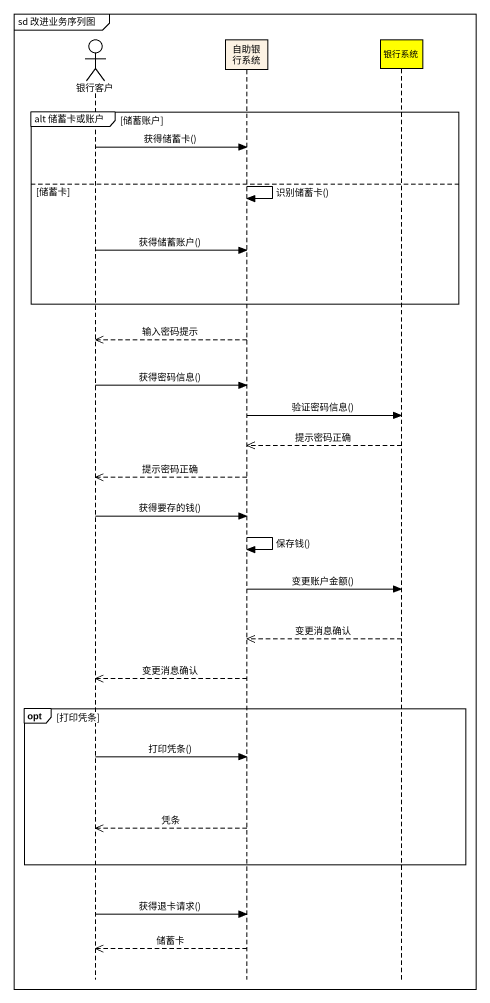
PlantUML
@startuml
mainframe sd 改进业务序列图
hide footbox
actor 银行客户
participant 自助银行系统
participant 银行系统 #FFFF00

group alt 储蓄卡或账户 [储蓄账户]
  银行客户 -> 自助银行系统 : 获得储蓄卡()
else 储蓄卡
  自助银行系统 -> 自助银行系统 : 识别储蓄卡()
  银行客户 -> 自助银行系统 : 获得储蓄账户()
end
自助银行系统 -->> 银行客户 : 输入密码提示
银行客户 -> 自助银行系统 : 获得密码信息()
自助银行系统 -> 银行系统 : 验证密码信息()
银行系统 -->> 自助银行系统 : 提示密码正确
自助银行系统 -->> 银行客户 : 提示密码正确
银行客户 -> 自助银行系统 : 获得要存的钱()
自助银行系统 -> 自助银行系统 : 保存钱()
自助银行系统 -> 银行系统 : 变更账户金额()
银行系统 -->> 自助银行系统 : 变更消息确认
自助银行系统 -->> 银行客户 : 变更消息确认
opt 打印凭条
  银行客户 -> 自助银行系统 : 打印凭条()
  自助银行系统 -->> 银行客户 : 凭条
end
银行客户 -> 自助银行系统 : 获得退卡请求()
自助银行系统 -->> 银行客户 : 储蓄卡
@enduml
